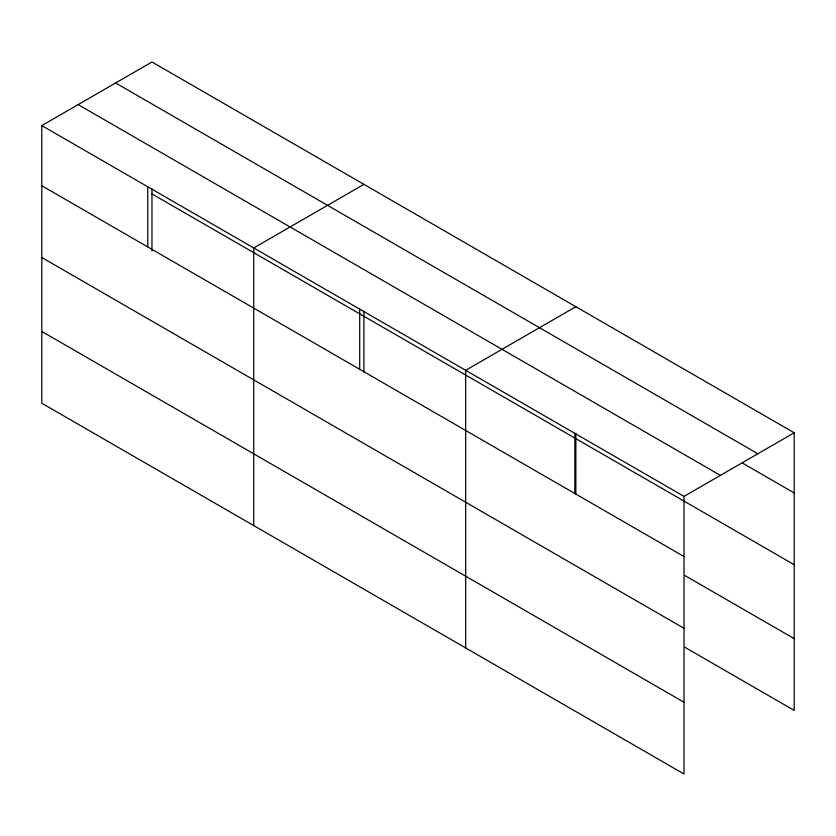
<?xml version="1.0" encoding="UTF-8"?>
<svg xmlns="http://www.w3.org/2000/svg" width="836" height="836" viewBox="0 0 836 836"><rect width="100%" height="100%" fill="white"/><g stroke="black" fill="none" stroke-linecap="round" stroke-linejoin="round"><path stroke-width="1.25" d="M151.974 250.988L151.974 188.696M684.026 628.306L684.026 496.385L41.8 125.599L41.8 403.224L684.026 774.011L684.026 628.306L41.8 257.519M685.018 647.367L794.2 710.401L794.2 432.776L151.974 61.989L41.8 125.599M363.911 184.348L253.736 247.958L253.736 525.583M575.847 306.707L465.673 370.317L465.673 647.942M684.026 496.385L794.2 432.776M115.619 82.973L757.844 453.76M742.42 463.05L794.2 492.937M78.156 104.604L720.381 475.391M151.974 193.921L794.2 564.708M41.8 185.759L684.026 556.546M685.018 575.607L794.2 638.641M41.8 331.464L684.026 702.25M575.847 433.414L575.847 494.41M574.844 433.351L574.844 493.512M363.911 311.055L363.911 372.051M359.699 309.132L359.699 369.303M147.763 186.773L147.763 246.944"/></g></svg>
